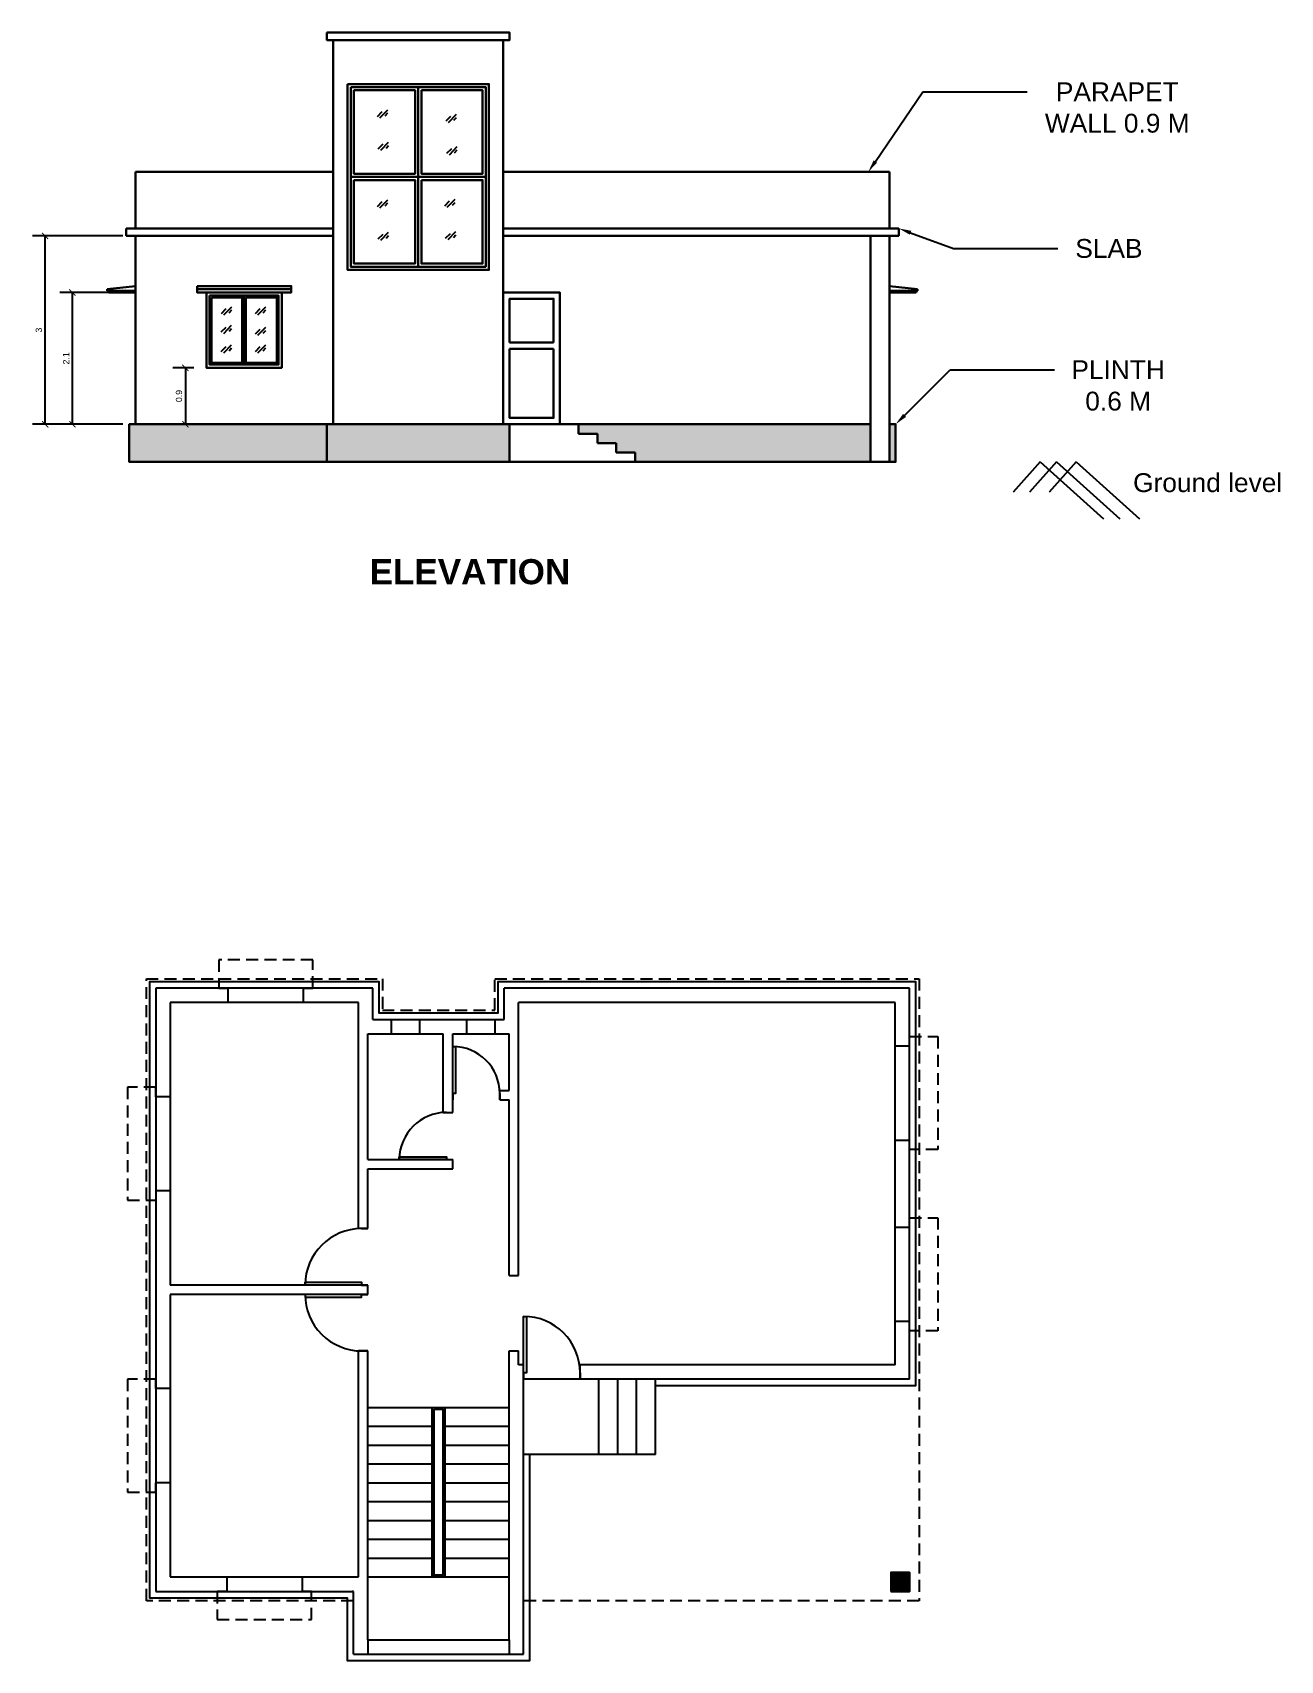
# Model space of a CAD drawing. Header units: metres. Extents: x 2285 to 2452, y 1171 to 1225.
# Drawn here: x 2431.66 to 2451.54, y 1188.2 to 1214.13 of the extents above; entities that cross this region are included whole.
import ezdxf
from ezdxf import colors
from ezdxf.entities.mleader import LeaderData, LeaderLine
from ezdxf.math import Vec2, Vec3

# ---------------------------------------------------------------- set-up
doc = ezdxf.new("R2010")
doc.units = ezdxf.units.M
doc.header["$LTSCALE"] = 0.03
doc.linetypes.add('HIDDEN', pattern=[9.525, 6.35, -3.175])
doc.layers.add('WALL', color=7, linetype='Continuous', lineweight=30, plot=False)
doc.styles.get("Standard").update_dxf_attribs({"font": 'arial.ttf'})
doc.dimstyles.new('SECTIONf ISO-25', dxfattribs={"dimtxt": 0.1, "dimasz": 0.1, "dimexe": 0.2, "dimexo": 0.2, "dimgap": 0.05, "dimtad": 1, "dimzin": 9, "dimdsep": 46, "dimtxsty": 'Standard', "dimblk": 'ARCHTICK', "dimcen": 2.5, "dimclrd": 253, "dimclrt": 254, "dimadec": 0, "dimazin": 0, "dimtfac": 1, "dimtmove": 0, "dimatfit": 3, "dimfxl": 1, "dimarcsym": 0})

# ---------------------------------------------------------------- blocks, each defined once
blk = doc.blocks.new('*U2')
for p, q in [((0, 0), (0, -100)), ((900, 0), (900, -100))]:
    blk.add_line(p, q)
blk.add_lwpolyline([(0, 0), (0, 900), (43.75, 900), (43.75, 0)], close=True)
blk.add_arc((0, 0), 900, 0, 90)
blk = doc.blocks.new('*U3')
for p, q in [((0, 0), (0, 100)), ((900, 0), (900, 100))]:
    blk.add_line(p, q)
blk.add_lwpolyline([(0, 0), (0, -900), (43.75, -900), (43.75, 0)], close=True)
blk.add_arc((0, 0), 900, 270, 0)
blk = doc.blocks.new('*U4')
for p, q in [((0, 0), (0, -100)), ((750, 0), (750, -100))]:
    blk.add_line(p, q)
blk.add_lwpolyline([(0, 0), (0, 750), (43.75, 750), (43.75, 0)], close=True)
blk.add_arc((0, 0), 750, 0, 90)
blk = doc.blocks.new('*U5')
for p, q in [((0, 0), (0, -100)), ((750, 0), (750, -100))]:
    blk.add_line(p, q)
blk.add_lwpolyline([(0, 0), (0, 750), (43.75, 750), (43.75, 0)], close=True)
blk.add_arc((0, 0), 750, 0, 90)
blk = doc.blocks.new('_ArchTick')
at = {"color": 0, "linetype": 'ByBlock', "lineweight": 25, "const_width": 0.15}
blk.add_lwpolyline([(-0.5, -0.5), (0.5, 0.5)], dxfattribs=at)
blk = doc.blocks.new('*D42')
at = {"color": 0, "linetype": 'Continuous', "lineweight": -2, "transparency": 16777216}
for p, q in [((2433.096, 1209.989), (2432.09, 1209.989)), ((2433.096, 1207.889), (2432.09, 1207.889))]:
    blk.add_line(p, q, dxfattribs=at)
at = {"color": 253, "linetype": 'Continuous', "lineweight": -2, "transparency": 16777216}
blk.add_line((2432.29, 1207.889), (2432.29, 1209.989), dxfattribs=at)
at = {"layer": 'Defpoints', "color": 0, "linetype": 'Continuous', "transparency": 16777216}
for p in [(2432.29, 1209.989), (2433.296, 1209.989), (2433.296, 1207.889)]:
    blk.add_point(p, dxfattribs=at)
at = {"color": 253, "linetype": 'Continuous', "lineweight": -2, "transparency": 16777216, "xscale": 0.1, "yscale": 0.1, "zscale": 0.1}
for p, rotation in [((2432.29, 1209.989), 90), ((2432.29, 1207.889), 270)]:
    blk.add_blockref('_ArchTick', p, dxfattribs=dict(at, rotation=rotation))
at = {"color": 254, "linetype": 'Continuous', "transparency": 16777216, "insert": (2432.19, 1208.939), "char_height": 0.1, "attachment_point": 5, "rotation": 90}
blk.add_mtext('2.1', dxfattribs=at)
blk = doc.blocks.new('*D43')
at = {"color": 0, "linetype": 'Continuous', "lineweight": -2, "transparency": 16777216}
for p, q in [((2433.096, 1210.889), (2431.656, 1210.889)), ((2433.096, 1207.889), (2431.656, 1207.889))]:
    blk.add_line(p, q, dxfattribs=at)
at = {"color": 253, "linetype": 'Continuous', "lineweight": -2, "transparency": 16777216}
blk.add_line((2431.856, 1207.889), (2431.856, 1210.889), dxfattribs=at)
at = {"layer": 'Defpoints', "color": 0, "linetype": 'Continuous', "transparency": 16777216}
for p in [(2431.856, 1210.889), (2433.296, 1210.889), (2433.296, 1207.889)]:
    blk.add_point(p, dxfattribs=at)
at = {"color": 253, "linetype": 'Continuous', "lineweight": -2, "transparency": 16777216, "xscale": 0.1, "yscale": 0.1, "zscale": 0.1}
for p, rotation in [((2431.856, 1210.889), 90), ((2431.856, 1207.889), 270)]:
    blk.add_blockref('_ArchTick', p, dxfattribs=dict(at, rotation=rotation))
at = {"color": 254, "linetype": 'Continuous', "transparency": 16777216, "insert": (2431.755, 1209.389), "char_height": 0.1, "attachment_point": 5, "rotation": 90}
blk.add_mtext('3', dxfattribs=at)
blk = doc.blocks.new('*D44')
at = {"color": 0, "linetype": 'Continuous', "lineweight": -2, "transparency": 16777216}
for p, q in [((2434.226, 1208.789), (2433.89, 1208.789)), ((2434.226, 1207.889), (2433.89, 1207.889))]:
    blk.add_line(p, q, dxfattribs=at)
at = {"color": 253, "linetype": 'Continuous', "lineweight": -2, "transparency": 16777216}
blk.add_line((2434.09, 1208.789), (2434.09, 1207.889), dxfattribs=at)
at = {"layer": 'Defpoints', "color": 0, "linetype": 'Continuous', "transparency": 16777216}
for p in [(2434.426, 1208.789), (2434.09, 1207.889), (2434.426, 1207.889)]:
    blk.add_point(p, dxfattribs=at)
at = {"color": 253, "linetype": 'Continuous', "lineweight": -2, "transparency": 16777216, "xscale": 0.1, "yscale": 0.1, "zscale": 0.1}
for p, rotation in [((2434.09, 1208.789), 90), ((2434.09, 1207.889), 270)]:
    blk.add_blockref('_ArchTick', p, dxfattribs=dict(at, rotation=rotation))
at = {"color": 254, "linetype": 'Continuous', "transparency": 16777216, "insert": (2433.989, 1208.339), "char_height": 0.1, "attachment_point": 5, "rotation": 90}
blk.add_mtext('0.9', dxfattribs=at)

msp = doc.modelspace()

# ---------------------------------------------------------------- hatches: boundary and pattern name
at = {"linetype": 'Continuous', "true_color": 0x939598}
h = msp.add_hatch(dxfattribs=at)
h.set_pattern_fill('GRAVEL', color=252, scale=0.02)
h.set_pattern_definition([(228.0127875, (140.234994, -3.335246), (-4.0640000003, -4.5719999997), [0.06834429, -6.76609673]), (184.969741, (140.189274, -3.386046), (6.09599999759, 0.50800002894), [0.11728094, -11.61080978]), (132.5104471, (140.072434, -3.396206), (5.08000000215, -5.58799999805), [0.0826963, -8.18694456]), (267.273689, (139.874314, -3.523206), (0.50800000106, 10.15999999995), [0.1068009, -10.57328749]), (292.8336542, (139.869234, -3.629886), (-2.54000000021, 6.0959999999), [0.10472674, -10.36796155]), (357.273689, (139.909874, -3.726406), (-10.15999999995, 0.50800000106), [0.1068009, -10.57328749]), (37.6942405, (140.016554, -3.731486), (-6.60399999971, -5.08000000038), [0.14123873, -13.98262306]), (72.2553284, (140.128314, -3.645126), (3.55600000096, 11.1759999997), [0.1333439, -13.20105132]), (121.4295656, (140.168954, -3.518126), (-4.06400000058, 6.60399999965), [0.1071626, -10.60910914]), (175.2363583, (140.113074, -3.426686), (5.5879999999, -0.5080000009), [0.12234266, -5.99478739]), (222.3974378, (139.991154, -3.416526), (-6.0959999998, -5.58800000021), [0.15821558, -15.6633545]), (138.8140748, (140.377234, -3.528286), (-3.5559999998, 3.04800000025), [0.05400091, -5.34611316]), (171.4692344, (140.336594, -3.492726), (6.60400000018, -1.01599999885), [0.1027364, -10.1709278]), (225, (140.235, -3.4775), (-7e-17, -0.508), [0.07184187, -0.64657862]), (203.1985905, (140.199434, -3.416526), (2.54, 1.0159999998), [0.03868826, -3.83012447]), (291.8014095, (140.16387, -3.43177), (-0.508, 1.524), [0.05471312, -2.6809506]), (30.9637565, (140.18419, -3.48257), (1.524, 1.016), [0.08886393, -2.87325963]), (161.565051, (140.2604, -3.43685), (1.016, -0.508), [0.06425743, -1.54217962]), (16.3895403, (139.869234, -3.431766), (5.08, 1.524), [0.0900176, -8.91176533]), (70.346176, (139.955594, -3.406366), (-2.0320000002, -5.58799999993), [0.07551979, -7.47644314]), (293.1985905, (140.260394, -3.335246), (-1.0159999998, 2.54), [0.07737602, -3.79143672]), (343.6104597, (140.290874, -3.406366), (-5.0800000001, 1.52399999964), [0.0900176, -8.91176533]), (339.4439548, (139.869234, -3.746726), (-2.54, 1.016), [0.08680704, -4.25354686]), (294.7751406, (139.950514, -3.777206), (-2.540000003, 5.58799999863), [0.07273442, -7.20071868]), (66.8014095, (140.265474, -3.843246), (1.0159999998, 2.54), [0.07737602, -3.79143672]), (17.3540246, (140.295954, -3.772126), (-6.60399999987, -2.03200000043), [0.08515655, -8.4304752]), (69.4439548, (140.016554, -3.843246), (-1.016, -2.54), [0.04340352, -4.29695038]), (101.3099325, (140.23499, -3.84325), (-0.508, 2.032), [0.02590292, -2.56439899]), (165.9637565, (140.22991, -3.81785), (1.524, -0.508), [0.10472674, -1.98981092]), (186.009006, (140.128314, -3.792446), (5.07999999997, 0.50800000027), [0.0970534, -9.60827297]), (303.6900675, (140.1842, -3.52829), (-0.508, 1.016), [0.07326478, -1.75835527]), (353.1572266, (140.224834, -3.589246), (8.63600000005, -1.01599999955), [0.12791135, -12.66320181]), (60.945396, (140.351834, -3.604486), (-2.0320000001, -3.556), [0.05230165, -5.17787846]), (90, (140.37723, -3.55877), (-0.508, 0.508), [0.03048, -0.47752]), (120.2564372, (140.118154, -3.777206), (2.03199999975, -3.55600000014), [0.07057339, -6.98678815]), (48.0127875, (140.082594, -3.716246), (4.06400000034, 4.5719999997), [0.13668858, -6.69775244]), (0, (140.17403, -3.61465), (0.508, 0.508), [0.13208, -0.37592]), (325.3048465, (140.306114, -3.614646), (5.08000000192, -3.55599999725), [0.08032191, -7.95186334]), (254.054604, (140.372154, -3.660366), (-0.508, -2.032), [0.07396582, -3.62433001]), (207.6459754, (140.351834, -3.731486), (-9.65200000035, -5.07999999933), [0.12042902, -11.92249288]), (175.4260787, (140.245154, -3.787366), (-6.604, 0.508), [0.12740589, -12.61316929])])
h.paths.add_polyline_path([(2436.346, 1207.889), (2433.196, 1207.889), (2433.196, 1207.289), (2436.346, 1207.289)])
h.paths.add_polyline_path([(2439.256, 1207.889), (2436.346, 1207.889), (2436.346, 1207.289), (2439.256, 1207.289)])
h.paths.add_polyline_path([(2445.006, 1207.889), (2440.356, 1207.889), (2440.356, 1207.739), (2440.656, 1207.739), (2440.656, 1207.589), (2440.956, 1207.589), (2440.956, 1207.439), (2441.256, 1207.439), (2441.256, 1207.289), (2445.006, 1207.289)])
h.paths.add_polyline_path([(2445.406, 1207.889), (2445.306, 1207.889), (2445.306, 1207.289), (2445.406, 1207.289)])
at = {"linetype": 'Continuous', "lineweight": 25, "true_color": 0xcd2027}
h = msp.add_hatch(color=242, dxfattribs=at)
h.dxf.hatch_style = 1
h.paths.add_polyline_path([(2445.329, 1189.598), (2445.329, 1189.298), (2445.629, 1189.298), (2445.629, 1189.598)])

# ---------------------------------------------------------------- linework, layer by layer
at = {"color": 7, "linetype": 'Continuous', "lineweight": 30, "true_color": 0xffffff}
for p, q in [((2436.446, 1211.009), (2436.446, 1214.009)), ((2436.446, 1214.009), (2439.156, 1214.009)), ((2439.156, 1214.009), (2439.156, 1211.009)), ((2433.296, 1211.009), (2433.296, 1211.909)), ((2433.296, 1211.909), (2436.446, 1211.909)), ((2439.156, 1211.909), (2445.306, 1211.909)), ((2445.306, 1211.909), (2445.306, 1211.009)), ((2433.296, 1211.009), (2433.146, 1211.009)), ((2433.146, 1211.009), (2433.146, 1210.889)), ((2433.296, 1211.009), (2436.446, 1211.009)), ((2436.446, 1211.009), (2436.446, 1207.889)), ((2439.156, 1211.009), (2445.306, 1211.009)), ((2439.156, 1207.889), (2439.156, 1211.009)), ((2445.306, 1211.009), (2445.456, 1211.009)), ((2445.456, 1211.009), (2445.456, 1210.889)), ((2433.146, 1210.889), (2436.446, 1210.889)), ((2433.296, 1207.889), (2433.296, 1210.889)), ((2445.456, 1210.889), (2439.156, 1210.889)), ((2445.306, 1210.889), (2445.306, 1207.889)), ((2445.306, 1210.089), (2445.756, 1210.039)), ((2436.346, 1207.889), (2436.346, 1207.289)), ((2439.256, 1207.889), (2439.256, 1207.289))]:
    msp.add_line(p, q, dxfattribs=at)
at = {"linetype": 'Continuous'}
for p, q in [((2437.151, 1212.794), (2437.228, 1212.87)), ((2437.191, 1212.77), (2437.316, 1212.9)), ((2437.276, 1212.804), (2437.316, 1212.849)), ((2438.244, 1212.721), (2438.321, 1212.798)), ((2438.283, 1212.698), (2438.408, 1212.827)), ((2438.368, 1212.731), (2438.409, 1212.776)), ((2437.164, 1212.277), (2437.24, 1212.354)), ((2437.203, 1212.254), (2437.328, 1212.383)), ((2437.288, 1212.288), (2437.329, 1212.332)), ((2438.256, 1212.205), (2438.333, 1212.281)), ((2438.296, 1212.181), (2438.42, 1212.311)), ((2438.38, 1212.215), (2438.421, 1212.26)), ((2438.263, 1211.346), (2438.387, 1211.475)), ((2437.151, 1211.359), (2437.228, 1211.435)), ((2437.191, 1211.336), (2437.316, 1211.465)), ((2437.276, 1211.369), (2437.316, 1211.414)), ((2438.223, 1211.369), (2438.3, 1211.446)), ((2438.347, 1211.379), (2438.388, 1211.424)), ((2438.275, 1210.83), (2438.399, 1210.959)), ((2437.164, 1210.843), (2437.24, 1210.919)), ((2437.203, 1210.819), (2437.328, 1210.948)), ((2437.288, 1210.853), (2437.329, 1210.898)), ((2438.235, 1210.853), (2438.312, 1210.93)), ((2438.36, 1210.863), (2438.4, 1210.908)), ((2434.664, 1209.655), (2434.74, 1209.732)), ((2434.703, 1209.632), (2434.828, 1209.761)), ((2434.788, 1209.665), (2434.828, 1209.71)), ((2435.207, 1209.656), (2435.284, 1209.732)), ((2435.247, 1209.632), (2435.371, 1209.761)), ((2435.331, 1209.666), (2435.372, 1209.71)), ((2434.661, 1209.36), (2434.738, 1209.436)), ((2434.701, 1209.337), (2434.825, 1209.466)), ((2434.786, 1209.37), (2434.826, 1209.415)), ((2435.207, 1209.33), (2435.284, 1209.406)), ((2435.247, 1209.307), (2435.371, 1209.436)), ((2434.701, 1209.027), (2434.825, 1209.156)), ((2435.247, 1209.027), (2435.371, 1209.156)), ((2435.331, 1209.34), (2435.372, 1209.385)), ((2434.661, 1209.05), (2434.738, 1209.127)), ((2434.786, 1209.06), (2434.826, 1209.105)), ((2435.207, 1209.05), (2435.284, 1209.127)), ((2435.331, 1209.06), (2435.372, 1209.105)), ((2447.708, 1207.289), (2447.278, 1206.81)), ((2447.969, 1207.289), (2447.539, 1206.81)), ((2447.708, 1207.289), (2448.717, 1206.382)), ((2448.282, 1207.289), (2447.852, 1206.81)), ((2447.969, 1207.289), (2448.978, 1206.382)), ((2448.282, 1207.289), (2449.29, 1206.382))]:
    msp.add_line(p, q, dxfattribs=at)
at = {"linetype": 'Continuous', "lineweight": 30}
for p, q in [((2433.296, 1210.089), (2432.846, 1210.039)), ((2434.276, 1210.039), (2435.776, 1210.039))]:
    msp.add_line(p, q, dxfattribs=at)
at = {"color": 3, "linetype": 'ByBlock', "lineweight": -2}
msp.add_line((2446.276, 1208.755), (2447.938, 1208.755), dxfattribs=at)
for p, q in [((2437.079, 1198.908), (2433.619, 1198.908)), ((2433.619, 1198.908), (2433.619, 1189.298)), ((2437.079, 1198.408), (2437.079, 1198.908)), ((2439.169, 1198.408), (2439.169, 1198.908)), ((2445.629, 1198.908), (2439.169, 1198.908)), ((2445.629, 1192.678), (2445.629, 1198.908)), ((2436.849, 1198.678), (2433.849, 1198.678)), ((2433.849, 1198.678), (2433.849, 1194.178)), ((2436.849, 1195.078), (2436.849, 1198.678)), ((2439.399, 1194.328), (2439.399, 1198.678)), ((2445.399, 1198.678), (2439.399, 1198.678)), ((2445.399, 1195.793), (2445.399, 1198.678)), ((2437.079, 1198.408), (2439.169, 1198.408)), ((2436.999, 1196.178), (2436.999, 1198.178)), ((2436.999, 1198.178), (2438.199, 1198.178)), ((2438.199, 1196.928), (2438.199, 1198.178)), ((2438.349, 1196.928), (2438.349, 1198.178)), ((2438.349, 1198.178), (2439.249, 1198.178)), ((2439.249, 1197.278), (2439.249, 1198.178)), ((2439.099, 1197.128), (2439.099, 1197.278)), ((2439.099, 1197.278), (2439.249, 1197.278)), ((2439.099, 1197.128), (2439.249, 1197.128)), ((2439.249, 1194.328), (2439.249, 1197.128)), ((2438.199, 1196.928), (2438.349, 1196.928)), ((2436.999, 1196.178), (2438.349, 1196.178)), ((2438.349, 1196.028), (2438.349, 1196.178)), ((2436.999, 1195.078), (2436.999, 1196.028)), ((2436.999, 1196.028), (2438.349, 1196.028)), ((2445.399, 1192.908), (2445.399, 1195.793)), ((2436.999, 1195.078), (2436.849, 1195.078)), ((2436.999, 1194.178), (2433.849, 1194.178)), ((2436.999, 1194.028), (2436.999, 1194.178)), ((2439.249, 1194.328), (2439.399, 1194.328)), ((2436.999, 1194.028), (2433.849, 1194.028)), ((2433.849, 1194.028), (2433.849, 1189.528)), ((2436.849, 1189.528), (2436.849, 1193.128)), ((2436.999, 1193.128), (2436.849, 1193.128)), ((2436.999, 1188.528), (2436.999, 1193.128)), ((2439.249, 1188.528), (2439.249, 1193.128)), ((2439.249, 1193.128), (2439.399, 1193.128)), ((2439.399, 1192.908), (2439.399, 1193.128)), ((2439.479, 1192.908), (2439.399, 1192.908)), ((2439.479, 1188.298), (2439.479, 1192.908)), ((2440.379, 1192.678), (2440.379, 1192.908)), ((2445.399, 1192.908), (2440.379, 1192.908)), ((2445.629, 1192.678), (2439.479, 1192.678)), ((2440.679, 1191.478), (2440.679, 1192.678)), ((2440.979, 1191.478), (2440.979, 1192.678)), ((2441.279, 1191.478), (2441.279, 1192.678)), ((2441.579, 1191.478), (2441.579, 1192.678)), ((2436.999, 1192.228), (2439.249, 1192.228)), ((2438.024, 1192.228), (2438.024, 1189.528)), ((2438.224, 1192.228), (2438.224, 1189.528)), ((2436.999, 1191.928), (2438.024, 1191.928)), ((2438.224, 1191.928), (2439.249, 1191.928)), ((2436.999, 1191.628), (2438.024, 1191.628)), ((2438.224, 1191.628), (2439.249, 1191.628)), ((2436.999, 1191.328), (2438.024, 1191.328)), ((2438.224, 1191.328), (2439.249, 1191.328)), ((2441.579, 1191.478), (2439.479, 1191.478)), ((2436.999, 1191.028), (2438.024, 1191.028)), ((2438.224, 1191.028), (2439.249, 1191.028)), ((2436.999, 1190.728), (2438.024, 1190.728)), ((2438.224, 1190.728), (2439.249, 1190.728)), ((2436.999, 1190.428), (2438.024, 1190.428)), ((2438.224, 1190.428), (2439.249, 1190.428)), ((2436.999, 1190.128), (2438.024, 1190.128)), ((2438.224, 1190.128), (2439.249, 1190.128)), ((2436.999, 1189.828), (2438.024, 1189.828)), ((2438.224, 1189.828), (2439.249, 1189.828)), ((2433.849, 1189.528), (2436.849, 1189.528)), ((2436.999, 1189.528), (2439.249, 1189.528)), ((2445.629, 1189.598), (2445.629, 1189.298)), ((2433.619, 1189.298), (2436.769, 1189.298)), ((2436.769, 1188.298), (2436.769, 1189.298)), ((2445.629, 1189.298), (2445.329, 1189.298)), ((2436.999, 1188.528), (2439.249, 1188.528)), ((2436.769, 1188.298), (2439.479, 1188.298))]:
    msp.add_line(p, q)
at = {"color": 41, "true_color": 0xf4ee51}
for p, q in [((2434.772, 1198.678), (2434.772, 1198.908)), ((2435.972, 1198.678), (2435.972, 1198.908)), ((2435.394, 1198.678), (2435.372, 1198.678)), ((2445.399, 1197.986), (2445.629, 1197.986)), ((2433.849, 1197.178), (2433.619, 1197.178)), ((2445.399, 1196.486), (2445.629, 1196.486)), ((2433.849, 1195.678), (2433.619, 1195.678)), ((2445.399, 1195.101), (2445.629, 1195.101)), ((2445.399, 1193.601), (2445.629, 1193.601)), ((2433.849, 1192.528), (2433.619, 1192.528)), ((2433.849, 1191.028), (2433.619, 1191.028)), ((2434.749, 1189.528), (2434.749, 1189.298)), ((2435.327, 1189.528), (2435.349, 1189.528)), ((2435.949, 1189.528), (2435.949, 1189.298)), ((2436.999, 1188.528), (2436.999, 1188.298)), ((2439.249, 1188.528), (2439.249, 1188.298))]:
    msp.add_line(p, q, dxfattribs=at)
at = {"color": 41, "linetype": 'Continuous', "true_color": 0xf4ee51}
for p, q in [((2437.374, 1198.178), (2437.374, 1198.408)), ((2437.824, 1198.178), (2437.824, 1198.408)), ((2438.574, 1198.178), (2438.574, 1198.408)), ((2439.024, 1198.178), (2439.024, 1198.408))]:
    msp.add_line(p, q, dxfattribs=at)
at = {"color": 30, "linetype": 'HIDDEN', "true_color": 0xf8991e}
msp.add_line((2433.619, 1190.878), (2433.619, 1191.028), dxfattribs=at)
at = {"color": 7, "linetype": 'Continuous', "lineweight": 30, "true_color": 0xffffff}
for points in [[(2436.346, 1214.129), (2439.256, 1214.129), (2439.256, 1214.009), (2436.346, 1214.009)], [(2436.676, 1213.309), (2438.926, 1213.309), (2438.926, 1210.349), (2436.676, 1210.349)], [(2436.726, 1213.259), (2438.876, 1213.259), (2438.876, 1210.399), (2436.726, 1210.399)], [(2436.726, 1213.259), (2437.801, 1213.259), (2437.801, 1211.829), (2436.726, 1211.829)], [(2436.776, 1213.209), (2437.751, 1213.209), (2437.751, 1211.879), (2436.776, 1211.879)], [(2437.801, 1213.259), (2438.876, 1213.259), (2438.876, 1211.829), (2437.801, 1211.829)], [(2437.851, 1213.209), (2438.826, 1213.209), (2438.826, 1211.879), (2437.851, 1211.879)], [(2436.726, 1211.829), (2437.801, 1211.829), (2437.801, 1210.399), (2436.726, 1210.399)], [(2436.776, 1211.779), (2437.751, 1211.779), (2437.751, 1210.449), (2436.776, 1210.449)], [(2437.801, 1211.829), (2438.876, 1211.829), (2438.876, 1210.399), (2437.801, 1210.399)], [(2437.851, 1211.779), (2438.826, 1211.779), (2438.826, 1210.449), (2437.851, 1210.449)], [(2439.156, 1209.989), (2440.056, 1209.989), (2440.056, 1207.889), (2439.156, 1207.889)]]:
    msp.add_lwpolyline(points, close=True, dxfattribs=at)
at = {"linetype": 'Continuous', "lineweight": 30}
for points in [[(2432.846, 1210.014), (2432.846, 1210.039)], [(2433.296, 1210.089), (2433.296, 1209.989), (2432.871, 1209.989)]]:
    msp.add_lwpolyline(points, dxfattribs=at)
for points in [[(2434.276, 1210.089), (2435.776, 1210.089), (2435.776, 1209.989), (2434.276, 1209.989)], [(2434.426, 1209.989), (2435.626, 1209.989), (2435.626, 1208.789), (2434.426, 1208.789)], [(2434.476, 1209.939), (2435.576, 1209.939), (2435.576, 1208.839), (2434.476, 1208.839)], [(2434.476, 1209.939), (2435.026, 1209.939), (2435.026, 1208.839), (2434.476, 1208.839)], [(2435.026, 1209.939), (2435.576, 1209.939), (2435.576, 1208.839), (2435.026, 1208.839)], [(2434.506, 1209.909), (2434.996, 1209.909), (2434.996, 1208.869), (2434.506, 1208.869)], [(2435.056, 1209.909), (2435.546, 1209.909), (2435.546, 1208.869), (2435.056, 1208.869)]]:
    msp.add_lwpolyline(points, close=True, dxfattribs=at)
at = {"color": 8, "linetype": 'Continuous'}
msp.add_lwpolyline([(2439.268, 1209.989), (2439.156, 1209.989), (2439.156, 1209.989), (2439.268, 1209.989)], close=True, dxfattribs=at)
at = {"color": 7, "linetype": 'Continuous', "lineweight": 30, "true_color": 0xffffff}
for points in [[(2445.731, 1209.989), (2445.306, 1209.989), (2445.306, 1210.089)], [(2445.756, 1210.039), (2445.756, 1210.014)], [(2439.256, 1209.189), (2439.256, 1209.889), (2439.956, 1209.889), (2439.956, 1209.189)], [(2439.956, 1209.089), (2439.956, 1207.989), (2439.256, 1207.989), (2439.256, 1209.089)], [(2445.306, 1207.889), (2445.406, 1207.889), (2445.406, 1207.289), (2433.196, 1207.289), (2433.196, 1207.889), (2445.006, 1207.889)]]:
    msp.add_lwpolyline(points, dxfattribs=at)
at = {"color": 3, "linetype": 'ByBlock', "lineweight": -2}
msp.add_lwpolyline([(2445.548, 1208.03), (2446.276, 1208.755)], dxfattribs=at)
at = {"color": 30, "linetype": 'HIDDEN', "true_color": 0xf8991e}
for points in [[(2435.972, 1198.908), (2436.122, 1198.908), (2436.122, 1199.358), (2434.622, 1199.358), (2434.622, 1198.908), (2434.772, 1198.908)], [(2445.629, 1197.986), (2445.629, 1198.136), (2446.079, 1198.136), (2446.079, 1196.336), (2445.629, 1196.336)], [(2433.619, 1197.178), (2433.619, 1197.328), (2433.169, 1197.328), (2433.169, 1195.528), (2433.619, 1195.528)], [(2445.629, 1195.101), (2445.629, 1195.251), (2446.079, 1195.251), (2446.079, 1193.451), (2445.629, 1193.451)], [(2433.619, 1192.528), (2433.619, 1192.678), (2433.169, 1192.678), (2433.169, 1190.878), (2433.619, 1190.878)], [(2434.749, 1189.298), (2434.599, 1189.298), (2434.599, 1188.848), (2436.099, 1188.848), (2436.099, 1189.298), (2435.949, 1189.298)]]:
    msp.add_lwpolyline(points, dxfattribs=at)
at = {"color": 4, "linetype": 'HIDDEN'}
msp.add_lwpolyline([(2436.765, 1189.148), (2433.469, 1189.148), (2433.469, 1199.058), (2437.229, 1199.058), (2437.229, 1198.558), (2439.019, 1198.558), (2439.019, 1199.058), (2445.779, 1199.058), (2445.779, 1192.678), (2445.779, 1189.148), (2439.479, 1189.148)], dxfattribs=at)
at = {"color": 1, "linetype": 'Continuous'}
msp.add_lwpolyline([(2441.579, 1192.578), (2445.729, 1192.578), (2445.729, 1199.008), (2439.069, 1199.008), (2439.069, 1198.508), (2437.179, 1198.508), (2437.179, 1199.008), (2433.519, 1199.008), (2433.519, 1189.198), (2436.669, 1189.198), (2436.669, 1188.198), (2439.249, 1188.198), (2439.579, 1188.198), (2439.579, 1191.478)], dxfattribs=at)
for points in [[(2438.024, 1192.228), (2438.224, 1192.228), (2438.224, 1189.528), (2438.024, 1189.528)], [(2438.054, 1192.198), (2438.194, 1192.198), (2438.194, 1189.558), (2438.054, 1189.558)]]:
    msp.add_lwpolyline(points, close=True)
at = {"color": 1, "linetype": 'Continuous', "lineweight": 25}
msp.add_lwpolyline([(2445.329, 1189.298), (2445.629, 1189.298), (2445.629, 1189.598), (2445.329, 1189.598)], close=True, dxfattribs=at)
at = {"color": 3, "linetype": 'Continuous', "lineweight": 25}
msp.add_lwpolyline([(2436.769, 1189.298), (2436.747, 1189.298)], dxfattribs=at)
msp.add_solid([(2445.571, 1208.006), (2445.406, 1207.889), (2445.524, 1208.053)], dxfattribs=at)
at = {"layer": 'WALL', "linetype": 'Continuous'}
for p, q in [((2445.006, 1207.289), (2445.006, 1210.889)), ((2445.306, 1207.289), (2445.306, 1210.889)), ((2432.846, 1210.014), (2433.296, 1210.014)), ((2445.756, 1210.014), (2445.306, 1210.014)), ((2439.256, 1209.889), (2439.956, 1209.889)), ((2439.256, 1209.189), (2439.256, 1209.889)), ((2439.956, 1209.889), (2439.956, 1209.189)), ((2439.956, 1209.189), (2439.256, 1209.189)), ((2439.956, 1209.089), (2439.256, 1209.089)), ((2440.356, 1207.739), (2440.356, 1207.889)), ((2440.656, 1207.739), (2440.356, 1207.739)), ((2440.656, 1207.589), (2440.656, 1207.739)), ((2440.956, 1207.589), (2440.656, 1207.589)), ((2440.956, 1207.439), (2440.956, 1207.589)), ((2441.256, 1207.439), (2440.956, 1207.439)), ((2441.256, 1207.289), (2441.256, 1207.439))]:
    msp.add_line(p, q, dxfattribs=at)
for centre, start, end in [((2432.846, 1209.989), 0, 90), ((2445.756, 1209.989), 90, 180)]:
    msp.add_arc(centre, 0.025, start, end, dxfattribs=at)

# ---------------------------------------------------------------- block references
at = {"linetype": 'HIDDEN', "xscale": 0.001, "yscale": 0.001, "zscale": 0.001}
for name, p in [('*U5', (2438.349, 1197.228)), ('*U2', (2439.479, 1192.778))]:
    msp.add_blockref(name, p, dxfattribs=at)
for name, p, rotation in [('*U4', (2438.249, 1196.178), 90), ('*U2', (2436.899, 1194.178), 90), ('*U3', (2436.899, 1194.028), 270)]:
    msp.add_blockref(name, p, dxfattribs=dict(at, rotation=rotation))

# ---------------------------------------------------------------- texts
at = {"color": 3, "linetype": 'Continuous', "lineweight": 25, "char_height": 0.3, "attachment_point": 2}
for s, insert, width in [('\\pxqc;PLINTH 0.6 M', (2448.951, 1208.908), 1.82974), ('Ground level', (2450.377, 1207.109), 2.54933)]:
    msp.add_mtext(s, dxfattribs=dict(at, insert=insert, width=width))
at = {"color": 3, "linetype": 'Continuous', "lineweight": 25, "insert": (2436.602, 1205.741), "char_height": 0.4, "attachment_point": 1}
msp.add_mtext_dynamic_manual_height_columns('\\pxqc;{\\fArial|b1|i0|c0|p34;ELEVATION}', width=4.04205, gutter_width=0, heights=[0.875], dxfattribs=at)

# ---------------------------------------------------------------- dimensions: what is measured, and where the dimension line sits
at = {"color": 7, "linetype": 'Continuous', "true_color": 0xffffff}
for base, p1, p2, picture, middle in [((2431.856, 1210.889), (2433.296, 1207.889), (2433.296, 1210.889), '*D43', (2431.755, 1209.389)), ((2432.29, 1209.989), (2433.296, 1207.889), (2433.296, 1209.989), '*D42', (2432.19, 1208.939)), ((2434.09, 1207.889), (2434.426, 1208.789), (2434.426, 1207.889), '*D44', (2433.989, 1208.339))]:
    dim = msp.add_linear_dim(base=base, p1=p1, p2=p2, angle=90, dimstyle='SECTIONf ISO-25', dxfattribs=at)
    dim.commit()
    dim.dimension.update_dxf_attribs({"geometry": picture, "text_midpoint": middle})

# ---------------------------------------------------------------- leaders
at = {"color": 3, "linetype": 'Continuous', "lineweight": 25}
ml = msp.add_multileader_mtext('Standard', dxfattribs=at)
ml.set_content('PARAPET WALL 0.9 M', color=3)
ml.set_leader_properties()
ml.build(insert=Vec2(0, 0))
ml.multileader.update_dxf_attribs({"arrow_head_size": 0.2})
ctx = ml.context
ctx.base_point, ctx.char_height, ctx.arrow_head_size, ctx.landing_gap_size, ctx.plane_origin = Vec3(2447.502, 1213.182), 0.3, 0.2, 0.3, Vec3(2444.97, 1211.832)
ctx.text_align_type = 1
notes = []
notes.append((ctx, [(0, (1, 1, 0), (2445.84, 1213.182), (1, 0), 1.662, [(0, [(2444.97, 1211.909)], 0, [])])]))
ctx.mtext.insert, ctx.mtext.width, ctx.mtext.alignment, ctx.mtext.flow_direction = Vec3(2448.937, 1213.335), 2.63928, 2, 5
ml = msp.add_multileader_mtext('Standard', dxfattribs=at)
ml.set_content('SLAB', color=3)
ml.set_leader_properties()
ml.build(insert=Vec2(0, 0))
ml.multileader.update_dxf_attribs({"arrow_head_size": 0.2})
ctx = ml.context
ctx.base_point, ctx.char_height, ctx.arrow_head_size, ctx.landing_gap_size, ctx.plane_origin = Vec3(2447.988, 1210.688), 0.3, 0.2, 0.3, Vec3(2445.456, 1210.932)
ctx.text_align_type = 1
notes.append((ctx, [(0, (1, 1, 0), (2446.326, 1210.688), (1, 0), 1.662, [(0, [(2445.456, 1211.009)], 0, [])])]))
ctx.mtext.insert, ctx.mtext.width, ctx.mtext.alignment, ctx.mtext.flow_direction = Vec3(2448.804, 1210.84), 1.82974, 2, 5
for ctx, leaders in notes:
    for number, flags, end, landing, length, lines in leaders:
        leader = LeaderData()
        leader.index, (leader.has_last_leader_line, leader.has_dogleg_vector, leader.attachment_direction) = number, flags
        leader.last_leader_point, leader.dogleg_vector, leader.dogleg_length = Vec3(end), Vec3(landing), length
        for number, points, colour, breaks in lines:
            line = LeaderLine()
            line.index, line.vertices, line.color, line.breaks = number, Vec3.list(points), colors.encode_raw_color(colour), breaks
            leader.lines.append(line)
        ctx.leaders.append(leader)

doc.saveas('drawing.dxf')
